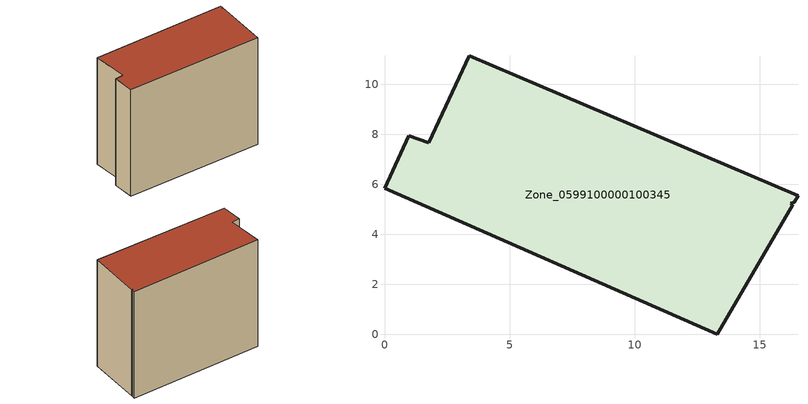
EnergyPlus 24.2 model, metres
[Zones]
Zone_0599100000100345
 floor ground (C_G): 13.3,0 0,5.85 0.97,7.94 1.77,7.67 3.38,11.15 16.54,5.55 16.38,5.28 16.25,5.24 16.33,5.2 z0
 wall outside (C_F): 1.77,7.67 0.97,7.94 0,5.85 13.3,0 16.33,5.2 16.25,5.24 16.38,5.28 16.54,5.55 3.38,11.15 1.77,7.67 z0:11.35
 roof outside (C_R): 16.38,5.28 16.54,5.55 3.38,11.15 1.77,7.67 0.97,7.94 0,5.85 13.3,0 16.33,5.2 16.25,5.24 z11.35
[BUILDING]
Pand.0599100000100345: North Axis=0; Terrain=City; Loads Convergence Tolerance Value=0.04; Temperature Convergence Tolerance Value=0.4; Solar Distribution=FullExterior; Maximum Number of Warmup Days=25; Minimum Number of Warmup Days=1
[Site:Location]
Rotterdam.The.Hague.AP_ZH_NLD Design_Conditions: Latitude=51.96; Longitude=4.45; Time Zone=1; Elevation=-4.5
[SITE:GROUNDTEMPERATURE:BUILDINGSURFACE]
18, 18, 18, 18, 18, 18, 18, 18, 18, 18, 18, 18
[MATERIAL] Thermal Absorptance=0.9; Solar Absorptance=0.7; Visible Absorptance=0.7
Name | Roughness | Thickness | Conductivity | Density | Specific Heat
G.TI.1946 | MediumSmooth | 0.15 | 1 | 540 | 1210
F.TI.1946 | Rough | 0.3 | 0.857143 | 1920 | 840
R.TI.1946 | MediumRough | 0.2 | 0.1 | 1500 | 1000
[CONSTRUCTION]
C_G: G.TI.1946
C_F: F.TI.1946
C_R: R.TI.1946
[ZONE]
Zone_0599100000100345: Type=1; Multiplier=1; Ceiling Height=Autocalculate; Volume=Autocalculate; Floor Area=autocalculate; Part of Total Floor Area=Yes
[ZONEINFILTRATION:DESIGNFLOWRATE]
Infil_Zone_0599100000100345: Zone or ZoneList or Space or SpaceList=Zone_0599100000100345; Schedule=AlwaysOn; Design Flow Rate Calculation Method=Flow/Area; Flow Rate per Floor Area=0.003; Constant Term Coefficient=1; Temperature Term Coefficient=0; Velocity Term Coefficient=0; Velocity Squared Term Coefficient=0
[HVACTEMPLATE:ZONE:IDEALLOADSAIRSYSTEM]
Zone_0599100000100345: Maximum Heating Supply Air Temperature=50; Minimum Cooling Supply Air Temperature=13; Maximum Heating Supply Air Humidity Ratio=0.0156; Minimum Cooling Supply Air Humidity Ratio=0.0077; Heating Limit=NoLimit; Cooling Limit=NoLimit; Dehumidification Control Type=ConstantSensibleHeatRatio; Cooling Sensible Heat Ratio=0.7; Dehumidification Setpoint=60; Humidification Control Type=None; Humidification Setpoint=30; Outdoor Air Method=None; Outdoor Air Flow Rate per Person=0.00944; Outdoor Air Flow Rate per Zone Floor Area=0; Outdoor Air Flow Rate per Zone=0; Demand Controlled Ventilation Type=None; Outdoor Air Economizer Type=NoEconomizer; Heat Recovery Type=None; Sensible Heat Recovery Effectiveness=0.7; Latent Heat Recovery Effectiveness=0.65
[ZONECONTROL:THERMOSTAT]
ThermostatControl_Zone_0599100000100345: Zone or ZoneList=Zone_0599100000100345; Control Type Schedule=DualSetpointControlType; Control 1=Thermostat_Zone_0599100000100345; Temperature Difference Between Cutout And Setpoint=0
[THERMOSTATSETPOINT:DUALSETPOINT]
Thermostat_Zone_0599100000100345: Heating Setpoint Temperature Schedule=HeatingSetpoint_Zone_0599100000100345; Cooling Setpoint Temperature Schedule=CoolingSetpoint_Zone_0599100000100345
[SCHEDULE:COMPACT]
HeatingSetpoint_Zone_0599100000100345: Through: 12/31, For: AllDays, Until: 24:00, 21
CoolingSetpoint_Zone_0599100000100345: Through: 12/31, For: AllDays, Until: 24:00, 24
DualSetpointControlType: Through: 12/31, For: AllDays, Until: 24:00, 4
AlwaysOn: Through: 12/31, For: AllDays, Until: 24:00, 1
